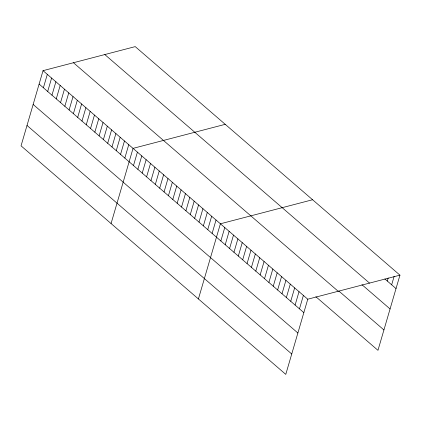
<?xml version="1.0" encoding="UTF-8"?>
<svg xmlns="http://www.w3.org/2000/svg" width="421" height="421" viewBox="0 0 421 421"><rect width="100%" height="100%" fill="white"/><g stroke="black" fill="none" stroke-linecap="round" stroke-linejoin="round"><path stroke-width="0.63" d="M399.95 275.16L135.22 46.62L43.031 70.67L21.05 145.84L285.78 374.38L307.762 299.205L399.95 275.16L377.969 350.33L315.845 296.7M43.395 87.779L47.32 74.37M47.684 91.483L51.604 78.069M51.967 95.183L55.888 81.769M56.256 98.882L60.177 85.468M60.54 102.582L64.46 89.168M64.829 106.281L68.749 92.867M69.112 109.981L73.033 96.567M73.396 113.681L77.322 100.272M77.685 117.38L81.606 103.971M81.969 121.08L85.895 107.671M86.258 124.784L90.178 111.37M90.541 128.484L94.467 115.07M94.83 132.183L98.751 118.769M99.114 135.883L103.04 122.469M103.403 139.583L107.323 126.168M107.687 143.282L111.607 129.868M111.975 146.982L115.896 133.573M116.259 150.681L120.18 137.272M120.548 154.386L124.469 140.972M124.832 158.085L128.752 144.671M111.06 223.546L133.041 148.371L225.23 124.327M133.489 165.553L137.409 152.144M137.856 169.326L141.777 155.912M142.224 173.094L146.145 159.685M146.592 176.867L150.513 163.453M150.96 180.641L154.881 167.226M155.328 184.409L159.249 170.994M159.696 188.182L163.616 174.768M164.064 191.95L167.984 178.541M168.432 195.723L172.352 182.309M172.799 199.491L176.72 186.082M177.167 203.264L181.088 189.85M181.535 207.032L185.456 193.623M185.903 210.805L189.824 197.391M190.271 214.578L194.192 201.164M194.639 218.346L198.559 204.932M199.007 222.12L202.927 208.705M203.375 225.888L207.295 212.479M207.742 229.661L211.663 216.247M212.11 233.429L216.031 220.02M198.417 298.963L220.399 223.788L312.587 199.743M220.846 240.975L224.767 227.561M225.214 244.743L229.135 231.329M229.582 248.516L233.508 235.102M233.95 252.284L237.876 238.87M238.318 256.057L242.243 242.643M242.685 259.825L246.611 246.417M247.053 263.599L250.979 250.185M251.421 267.367L255.347 253.958M255.789 271.14L259.715 257.726M260.157 274.913L264.083 261.499M264.525 278.681L268.451 265.267M268.898 282.454L272.819 269.04M273.266 286.222L277.186 272.808M277.634 289.995L281.554 276.581M282.002 293.763L285.922 280.354M286.369 297.536L290.29 284.122M290.737 301.304L294.658 287.896M295.105 305.078L299.026 291.664M299.473 308.851L303.394 295.437M387.294 281.033L388.183 277.981M391.662 284.801L394.156 276.265M384.868 278.934L396.029 288.574M104.797 54.556L369.527 283.096M361.918 284.654L390.067 308.951M338.789 290.985L383.926 329.953M73.454 62.734L338.184 291.269M43.031 70.67L307.762 299.205M39.111 84.079L303.841 312.619M33.148 104.461L297.879 333M27.007 125.458L291.737 353.998"/></g></svg>
